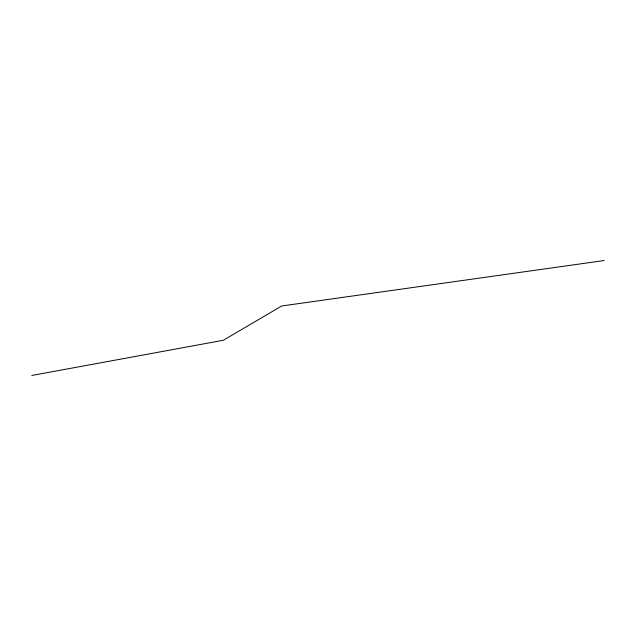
<?xml version="1.0" encoding="UTF-8"?>
<svg xmlns="http://www.w3.org/2000/svg" width="636" height="636" viewBox="0 0 636 636"><rect width="100%" height="100%" fill="white"/><g stroke="black" fill="none" stroke-linecap="round" stroke-linejoin="round"><path stroke-width="0.95" d="M31.8 375.471L223.315 340.276L281.74 305.98L604.2 260.529"/></g></svg>
